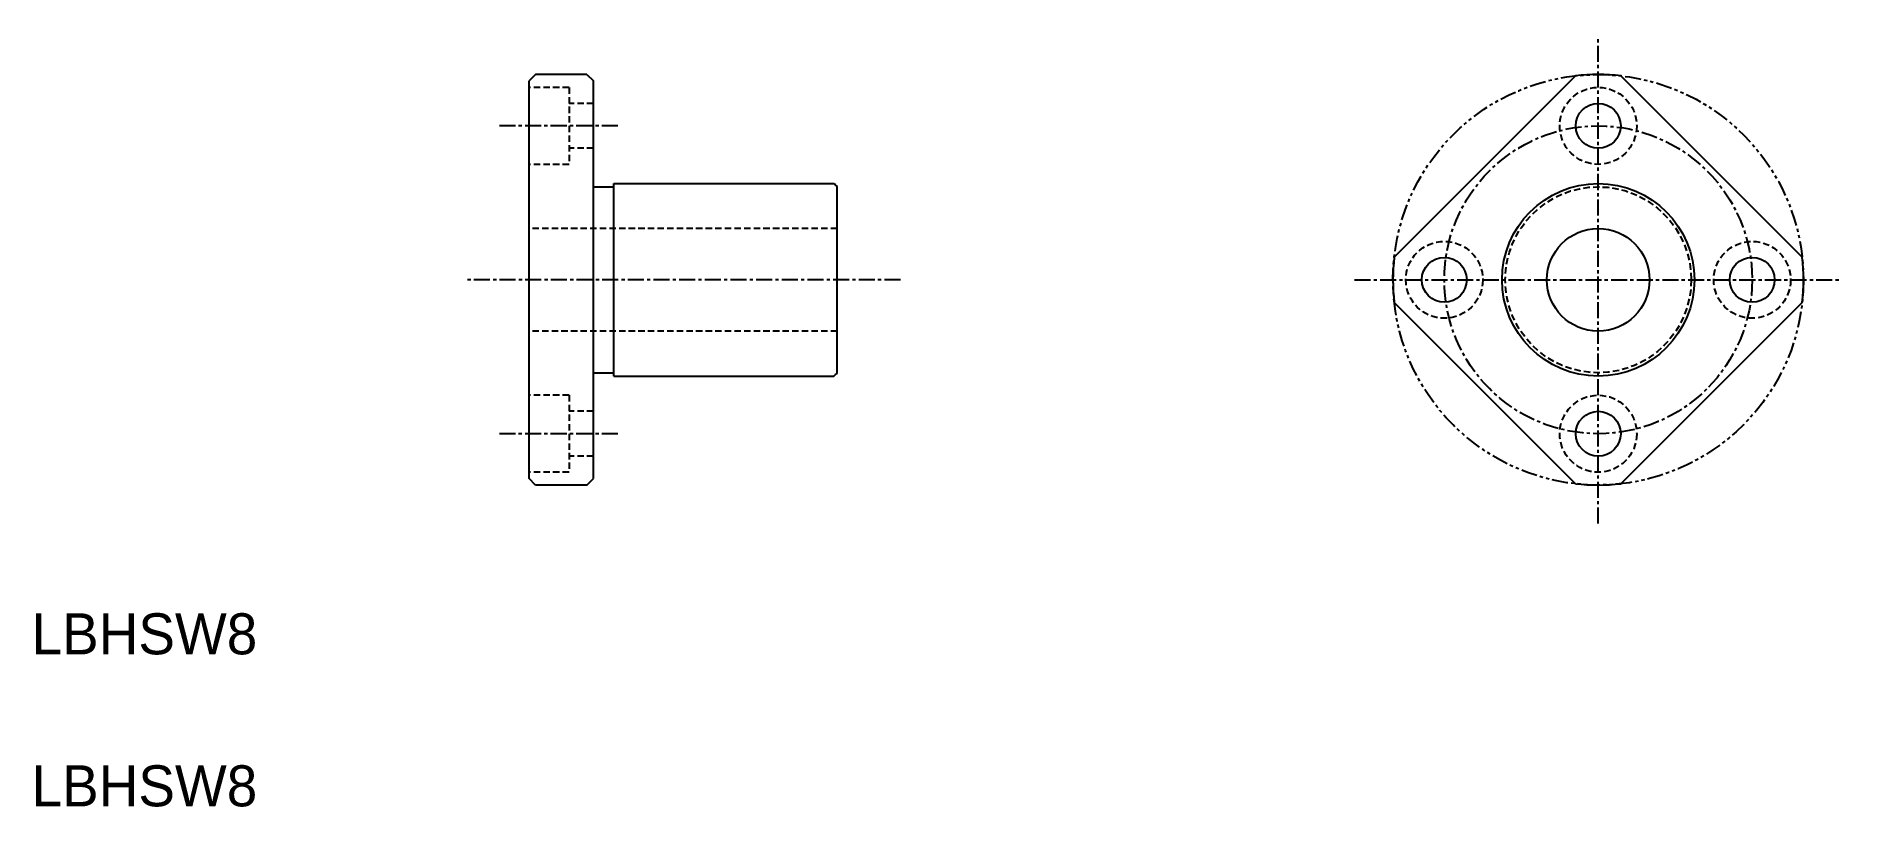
# Model space of a CAD drawing. Extents: x 260 to 401, y 150 to 210.
import ezdxf

# ---------------------------------------------------------------- set-up
doc = ezdxf.new("R2010")
doc.units = 0
for name, pattern in [('CENTER', [2, 1.25, -0.25, 0.25, -0.25]), ('DASHED', [0.75, 0.5, -0.25]), ('PHANTOM', [2.5, 1.25, -0.25, 0.25, -0.25, 0.25, -0.25])]:
    doc.linetypes.add(name, pattern=pattern)
doc.layers.get('0').update_dxf_attribs({"linetype": 'CONTINUOUS'})
doc.layers.add('CENTER', color=1, linetype='CENTER')

msp = doc.modelspace()

# ---------------------------------------------------------------- linework, layer by layer
at = {"color": 7, "linetype": 'CONTINUOUS'}
for p, q in [((298.78, 207.19), (298.28, 206.69)), ((302.78, 207.19), (298.78, 207.19)), ((302.78, 207.19), (303.28, 206.69)), ((379.84, 207.09), (365.71, 192.96)), ((397.52, 192.96), (383.39, 207.09)), ((298.28, 175.69), (298.28, 206.69)), ((303.28, 175.69), (303.28, 206.69)), ((304.88, 198.69), (322.03, 198.69)), ((304.88, 183.69), (304.88, 198.69)), ((303.28, 198.44), (304.88, 198.44)), ((322.28, 183.94), (322.28, 198.43)), ((379.84, 175.29), (365.71, 189.41)), ((397.52, 189.41), (383.39, 175.29)), ((303.28, 183.94), (304.88, 183.94)), ((304.88, 183.69), (322.03, 183.69)), ((307.66, 183.69), (307.66, 183.69)), ((312.03, 183.69), (312.03, 183.69)), ((298.78, 175.19), (298.28, 175.69)), ((302.78, 175.19), (298.78, 175.19)), ((302.78, 175.19), (303.28, 175.69))]:
    msp.add_line(p, q, dxfattribs=at)
at = {"color": 3, "linetype": 'DASHED'}
for p, q in [((301.38, 206.19), (298.28, 206.19)), ((301.38, 206.19), (301.38, 200.19)), ((303.28, 204.94), (301.38, 204.94)), ((303.28, 201.44), (301.38, 201.44)), ((301.38, 200.19), (298.28, 200.19)), ((322.28, 195.19), (298.28, 195.19)), ((322.28, 187.19), (298.28, 187.19)), ((301.38, 182.19), (298.28, 182.19)), ((301.38, 182.19), (301.38, 176.19)), ((303.28, 180.94), (301.38, 180.94)), ((303.28, 177.44), (301.38, 177.44)), ((301.38, 176.19), (298.28, 176.19))]:
    msp.add_line(p, q, dxfattribs=at)
at = {"color": 3, "linetype": 'PHANTOM'}
msp.add_circle((381.62, 191.19), 16, dxfattribs=at)
at = {"color": 3, "linetype": 'DASHED'}
for centre, radius in [((381.62, 203.19), 3), ((381.62, 191.19), 7.25), ((369.62, 191.19), 3), ((393.62, 191.19), 3), ((381.62, 179.19), 3)]:
    msp.add_circle(centre, radius, dxfattribs=at)
at = {"color": 7, "linetype": 'CONTINUOUS'}
for centre, radius in [((381.62, 203.19), 1.75), ((381.62, 191.19), 7.5), ((381.62, 191.19), 4), ((369.62, 191.19), 1.75), ((393.62, 191.19), 1.75), ((381.62, 179.19), 1.75)]:
    msp.add_circle(centre, radius, dxfattribs=at)
for centre, radius, start, end in [((381.62, 191.19), 16, 83.6248, 96.3752), ((321.53, 197.94), 0.9, 33.5573, 56.4427), ((381.62, 191.19), 16, 173.6248, 186.3752), ((381.62, 191.19), 16, 353.6248, 6.3752), ((321.53, 184.44), 0.9, 303.5573, 326.4427), ((381.62, 191.19), 16, 263.6248, 276.3752)]:
    msp.add_arc(centre, radius, start, end, dxfattribs=at)
at = {"layer": 'CENTER', "color": 1, "linetype": 'CENTER'}
for p, q in [((381.62, 172.19), (381.62, 210.19)), ((305.2, 203.19), (295.94, 203.19)), ((327.22, 191.19), (293.38, 191.19)), ((362.62, 191.19), (400.62, 191.19)), ((305.2, 179.19), (295.94, 179.19))]:
    msp.add_line(p, q, dxfattribs=at)
msp.add_circle((381.62, 191.19), 12, dxfattribs=at)

# ---------------------------------------------------------------- texts
at = {"color": 7, "linetype": 'CONTINUOUS'}
for p in [(259.48, 161.99), (259.48, 150.14)]:
    msp.add_text('LBHSW8', height=3.2, dxfattribs=at).set_placement(p)

doc.saveas('drawing.dxf')
